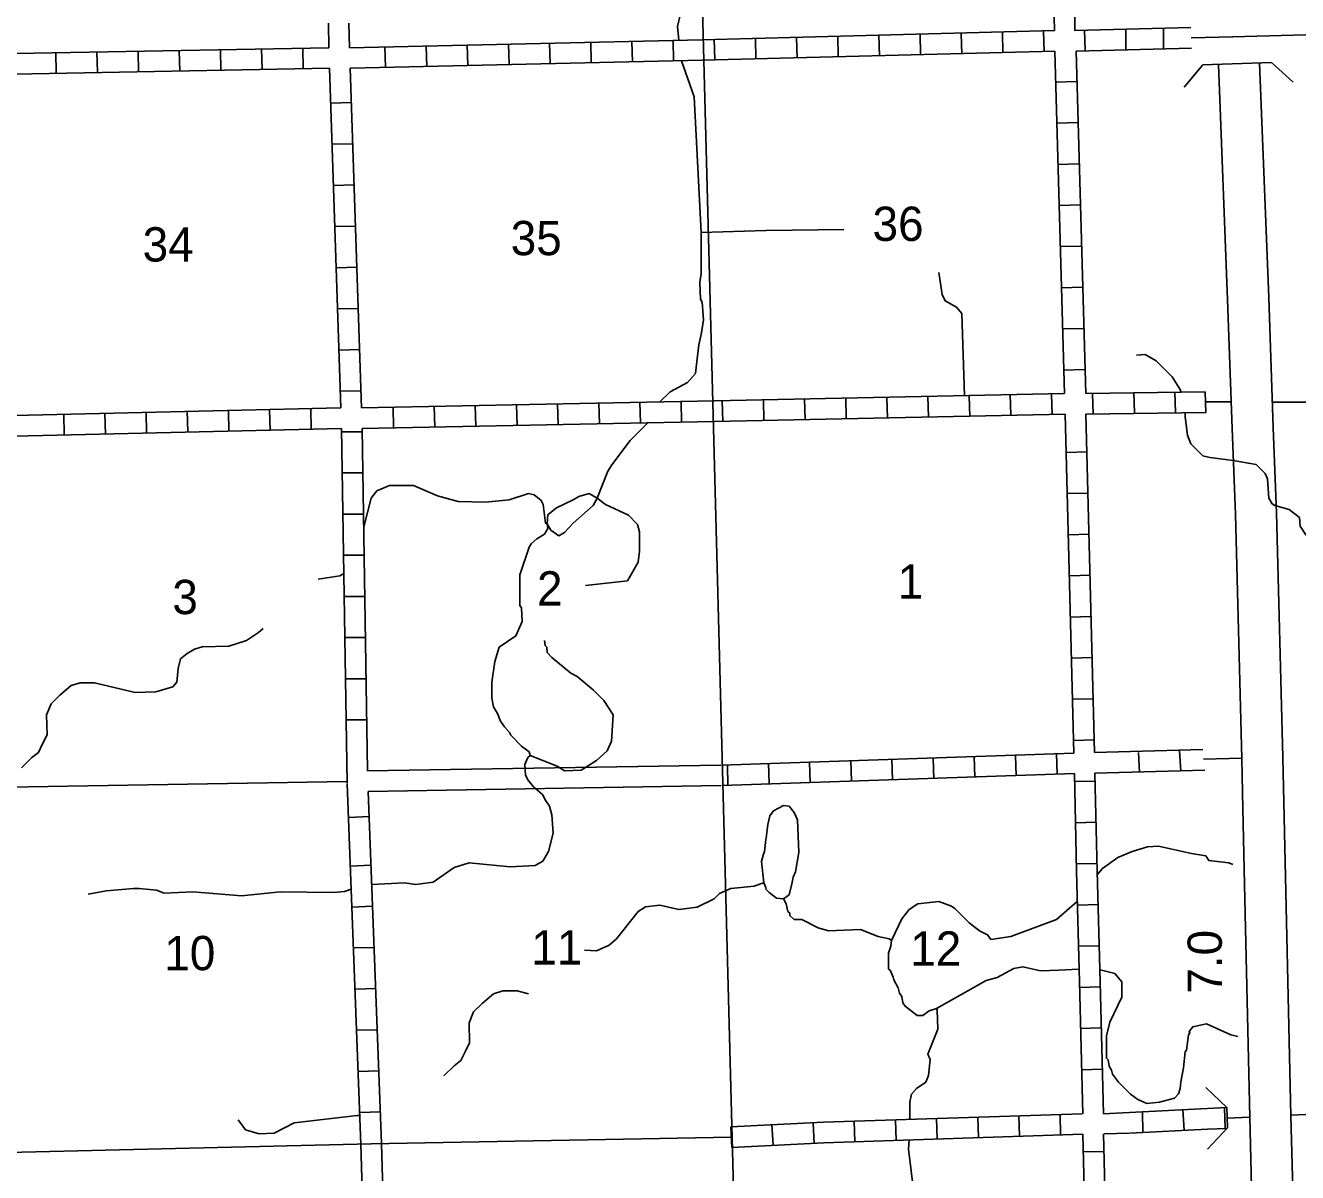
# Model space of a CAD drawing. Extents: x 2035620 to 2659331, y 15906548 to 16282978.
# Drawn here: x 2211000 to 2229546, y 16210024 to 16226749 of the extents above; entities that cross this region are included whole.
import ezdxf

# ---------------------------------------------------------------- set-up
doc = ezdxf.new("R2010")
doc.units = 0
for name, color, linetype in [('L11', 7, 'Continuous'), ('L13', 7, 'Continuous'), ('L14', 7, 'Continuous'), ('L18', 7, 'Continuous'), ('L28', 7, 'Continuous'), ('L3', 7, 'Continuous'), ('L4', 7, 'Continuous'), ('L5', 7, 'Continuous'), ('L8', 7, 'Continuous')]:
    doc.layers.add(name, color=color, linetype=linetype)

msp = doc.modelspace()

# ---------------------------------------------------------------- linework, layer by layer
at = {"layer": 'L11'}
for p, q in [((2215989, 16215882), (2221139, 16215966)), ((2215997, 16215582), (2221144, 16215666))]:
    msp.add_line(p, q, dxfattribs=at)
at = {"layer": 'L13'}
for p, q in [((2228204, 16221261), (2228578, 16221260)), ((2229178, 16221257), (2231371, 16221249)), ((2228175, 16216049), (2228733, 16216066)), ((2210750, 16215641), (2215692, 16215724)), ((2228521, 16210815), (2228850, 16210831)), ((2229450, 16210861), (2229770, 16210877))]:
    msp.add_line(p, q, dxfattribs=at)
at = {"layer": 'L18'}
for p, q in [((2228167, 16226174), (2229166, 16226207)), ((2229166, 16226207), (2229483, 16225924)), ((2227892, 16225849), (2228167, 16226174)), ((2228517, 16210974), (2228208, 16211266)), ((2228517, 16210974), (2228525, 16210674)), ((2228525, 16210674), (2228233, 16210366))]:
    msp.add_line(p, q, dxfattribs=at)
at = {"layer": 'L3'}
for points in [[(2220525, 16226532), (2220508, 16226732), (2220550, 16226916)], [(2220850, 16223732), (2220750, 16225707), (2220592, 16226149), (2220567, 16226232)], [(2222933, 16223774), (2221800, 16223757), (2220850, 16223732)], [(2220242, 16221257), (2220400, 16221407), (2220650, 16221541), (2220767, 16221674), (2220783, 16221807), (2220817, 16222091), (2220858, 16222266), (2220883, 16222457), (2220867, 16222716), (2220842, 16222757), (2220833, 16222999), (2220850, 16223132), (2220850, 16223732)], [(2224692, 16221349), (2224650, 16222549), (2224575, 16222641), (2224408, 16222732), (2224367, 16222824), (2224317, 16223149)], [(2227850, 16221399), (2227833, 16221441), (2227717, 16221624), (2227483, 16221857), (2227325, 16221949), (2227200, 16221941)], [(2229875, 16219149), (2229666, 16219324), (2229583, 16219449), (2229575, 16219574), (2229425, 16219691), (2229216, 16219749), (2229175, 16219774), (2229125, 16219857), (2229108, 16220141), (2229075, 16220216), (2228942, 16220349), (2228608, 16220407), (2228267, 16220449), (2228167, 16220474), (2227992, 16220649), (2227942, 16220774), (2227908, 16221041), (2227908, 16221099)], [(2219333, 16219857), (2219492, 16220249), (2219550, 16220341), (2219817, 16220699), (2220075, 16220957)], [(2215934, 16219416), (2215934, 16219441), (2216042, 16219857), (2216125, 16219966), (2216309, 16220041), (2216659, 16220041), (2217009, 16219891), (2217309, 16219807), (2217709, 16219799), (2218050, 16219832), (2218333, 16219924), (2218417, 16219907), (2218517, 16219824), (2218550, 16219766), (2218583, 16219491), (2218608, 16219482)], [(2218608, 16219482), (2218617, 16219616), (2218742, 16219716), (2218983, 16219832), (2219067, 16219882), (2219217, 16219924), (2219333, 16219857)], [(2218775, 16219307), (2218858, 16219357), (2218983, 16219491), (2219275, 16219749), (2219333, 16219857)], [(2219167, 16218582), (2219600, 16218632), (2219775, 16218649), (2219933, 16218924), (2219950, 16219082), (2219950, 16219366), (2219925, 16219474), (2219792, 16219607), (2219458, 16219766), (2219333, 16219857)], [(2218358, 16216107), (2218342, 16216157), (2218233, 16216241), (2218075, 16216399), (2218058, 16216441), (2217983, 16216524), (2217925, 16216607), (2217883, 16216716), (2217825, 16216816), (2217800, 16216941), (2217800, 16217174), (2217842, 16217474), (2217908, 16217682), (2218150, 16217849), (2218242, 16218057), (2218233, 16218257), (2218208, 16218291), (2218208, 16218741), (2218342, 16219141), (2218375, 16219191), (2218458, 16219266), (2218567, 16219332), (2218617, 16219416), (2218608, 16219482)], [(2218775, 16219307), (2218658, 16219391), (2218608, 16219482)], [(2215267, 16218674), (2215584, 16218724), (2215642, 16218757)], [(2210942, 16215924), (2211092, 16216074), (2211192, 16216149), (2211250, 16216274), (2211317, 16216407), (2211309, 16216699), (2211375, 16216857), (2211500, 16216982), (2211667, 16217124), (2211800, 16217166), (2212009, 16217166), (2212600, 16217024), (2212900, 16217032), (2213150, 16217107), (2213209, 16217174), (2213225, 16217374), (2213259, 16217516), (2213359, 16217591), (2213467, 16217657), (2213575, 16217691), (2213967, 16217699), (2214225, 16217782), (2214400, 16217899), (2214467, 16217957)], [(2218358, 16216107), (2218750, 16215949), (2218858, 16215882), (2219100, 16215891), (2219325, 16216032), (2219483, 16216174), (2219542, 16216316), (2219567, 16216699), (2219433, 16216907), (2219283, 16217057), (2219042, 16217257), (2218950, 16217307), (2218675, 16217532), (2218608, 16217607), (2218600, 16217682), (2218575, 16217707), (2218567, 16217782)], [(2216050, 16214224), (2216525, 16214249), (2216692, 16214224), (2216942, 16214257), (2217250, 16214474), (2217467, 16214541), (2218067, 16214482), (2218433, 16214499), (2218542, 16214566), (2218625, 16214707), (2218692, 16214974), (2218675, 16215241), (2218642, 16215366), (2218575, 16215457), (2218542, 16215532), (2218408, 16215649), (2218325, 16215749), (2218292, 16215824), (2218283, 16215974), (2218325, 16216074), (2218358, 16216107)], [(2222050, 16215374), (2221908, 16215299), (2221850, 16215224), (2221825, 16215099), (2221800, 16214899), (2221792, 16214882), (2221775, 16214707), (2221758, 16214666), (2221733, 16214557), (2221767, 16214249)], [(2222050, 16214016), (2222133, 16214074), (2222175, 16214232), (2222192, 16214332), (2222225, 16214407), (2222275, 16214691), (2222258, 16215166), (2222208, 16215274), (2222133, 16215366), (2222050, 16215374)], [(2226625, 16214366), (2226642, 16214391), (2226700, 16214457), (2226925, 16214616), (2227133, 16214707), (2227358, 16214774), (2227517, 16214782), (2228000, 16214674)], [(2228600, 16214516), (2228542, 16214541), (2228250, 16214574), (2228208, 16214641), (2228000, 16214674)], [(2211917, 16214082), (2212175, 16214132), (2212575, 16214166), (2212659, 16214166), (2212909, 16214141), (2213025, 16214099), (2213442, 16214116), (2214150, 16214057), (2214717, 16214116), (2215492, 16214107), (2215650, 16214124), (2215750, 16214157)], [(2219150, 16213266), (2219325, 16213257), (2219508, 16213341), (2219617, 16213432), (2219933, 16213832), (2220042, 16213899), (2220250, 16213924), (2220525, 16213857), (2220792, 16213891), (2221042, 16214016), (2221117, 16214091), (2221283, 16214166), (2221625, 16214199), (2221717, 16214232), (2221767, 16214249)], [(2222050, 16214016), (2221950, 16214024), (2221842, 16214107), (2221800, 16214149), (2221792, 16214182), (2221767, 16214249)], [(2223625, 16213407), (2223592, 16213432), (2223433, 16213466), (2223175, 16213566), (2222708, 16213549), (2222558, 16213591), (2222317, 16213716), (2222208, 16213716), (2222142, 16213774), (2222142, 16213807), (2222117, 16213832), (2222092, 16213941), (2222050, 16214016)], [(2223625, 16213407), (2223775, 16213724), (2223883, 16213857), (2224008, 16213941), (2224317, 16213974), (2224500, 16213907), (2224550, 16213874), (2224758, 16213666), (2224908, 16213549), (2225025, 16213491), (2225075, 16213424), (2225367, 16213466), (2226033, 16213716), (2226333, 16213974)], [(2224283, 16212416), (2224175, 16212382), (2224083, 16212316), (2224000, 16212316), (2223825, 16212449), (2223792, 16212499), (2223775, 16212591), (2223742, 16212641), (2223725, 16212716), (2223658, 16212832), (2223650, 16212874), (2223625, 16212932), (2223608, 16212974), (2223583, 16212991), (2223583, 16213224), (2223617, 16213324), (2223625, 16213407)], [(2226358, 16212991), (2226067, 16212974), (2225800, 16212966), (2225542, 16213024), (2225408, 16212999), (2225167, 16212866), (2225008, 16212824), (2224283, 16212416)], [(2228675, 16212007), (2228575, 16212032), (2228217, 16212191), (2228017, 16212149), (2227967, 16212082), (2227975, 16212057), (2227958, 16212032), (2227925, 16211807), (2227908, 16211782), (2227883, 16211549), (2227842, 16211349), (2227833, 16211249), (2227808, 16211174), (2227750, 16211107), (2227533, 16211049), (2227350, 16211032), (2227217, 16211091), (2227108, 16211166), (2226933, 16211341), (2226850, 16211457), (2226833, 16211516), (2226800, 16211574), (2226783, 16211666), (2226758, 16211691), (2226758, 16212016), (2226808, 16212216), (2226983, 16212582), (2226983, 16212682), (2226983, 16212807), (2226883, 16212924), (2226667, 16212982)], [(2217100, 16211432), (2217250, 16211582), (2217350, 16211657), (2217409, 16211782), (2217475, 16211916), (2217467, 16212207), (2217534, 16212366), (2217659, 16212491), (2217825, 16212632), (2217959, 16212674), (2218167, 16212674), (2218333, 16212632)], [(2223892, 16210791), (2223892, 16211049), (2223917, 16211166), (2223992, 16211249), (2224125, 16211341), (2224167, 16211441), (2224192, 16211674), (2224158, 16211749), (2224300, 16212116), (2224292, 16212391), (2224283, 16212416)], [(2214100, 16210791), (2214209, 16210649), (2214409, 16210591), (2214625, 16210599), (2214917, 16210749), (2215834, 16210857), (2215875, 16210857)], [(2223850, 16208832), (2223842, 16208899), (2223967, 16209324), (2223975, 16209691), (2223950, 16209732), (2223875, 16210366), (2223883, 16210499)]]:
    msp.add_lwpolyline(points, dxfattribs=at)
at = {"layer": 'L4'}
for p, q in [((2221583, 16200024), (2220775, 16230566)), ((2228604, 16226582), (2227996, 16226567)), ((2229842, 16226615), (2228595, 16226582)), ((2216042, 16210441), (2210742, 16210316)), ((2221292, 16210541), (2216042, 16210441))]:
    msp.add_line(p, q, dxfattribs=at)
at = {"layer": 'L5'}
for p, q in [((2228750, 16215326), (2228733, 16216057)), ((2229450, 16210849), (2229333, 16216074)), ((2228779, 16214012), (2228750, 16215326)), ((2228850, 16210832), (2228779, 16214012)), ((2228946, 16206795), (2228850, 16210832)), ((2229575, 16205591), (2229450, 16210849))]:
    msp.add_line(p, q, dxfattribs=at)
for points in [[(2229191, 16220882), (2229125, 16222782), (2228991, 16226199)], [(2228592, 16220874), (2228525, 16222749), (2228392, 16226182)], [(2228733, 16216057), (2228642, 16219624), (2228592, 16220874)], [(2229333, 16216074), (2229241, 16219641), (2229191, 16220882)]]:
    msp.add_lwpolyline(points, dxfattribs=at)
at = {"layer": 'L8'}
for p, q in [((2226000, 16226674), (2225992, 16227066)), ((2226300, 16226674), (2226292, 16227082)), ((2215425, 16226424), (2215417, 16226782)), ((2215725, 16226424), (2215717, 16226782)), ((2226000, 16226674), (2220867, 16226541)), ((2221650, 16226257), (2221642, 16226557)), ((2222250, 16226274), (2222242, 16226574)), ((2222850, 16226291), (2222842, 16226591)), ((2223450, 16226307), (2223442, 16226607)), ((2224050, 16226324), (2224042, 16226624)), ((2224650, 16226332), (2224642, 16226632)), ((2225250, 16226349), (2225242, 16226649)), ((2225850, 16226366), (2225842, 16226666)), ((2227991, 16226717), (2226300, 16226674)), ((2226450, 16226382), (2226442, 16226682)), ((2227042, 16226399), (2227042, 16226699)), ((2227592, 16226408), (2227592, 16226708)), ((2215425, 16226424), (2210359, 16226332)), ((2212650, 16226074), (2212642, 16226374)), ((2213250, 16226082), (2213242, 16226382)), ((2213850, 16226091), (2213842, 16226391)), ((2214450, 16226107), (2214442, 16226407)), ((2215050, 16226116), (2215042, 16226416)), ((2220867, 16226541), (2215725, 16226424)), ((2216250, 16226141), (2216242, 16226441)), ((2216850, 16226149), (2216842, 16226449)), ((2217450, 16226166), (2217442, 16226466)), ((2218050, 16226182), (2218042, 16226482)), ((2218650, 16226191), (2218642, 16226491)), ((2219250, 16226207), (2219242, 16226507)), ((2219850, 16226216), (2219842, 16226516)), ((2220450, 16226232), (2220442, 16226532)), ((2226008, 16226374), (2220867, 16226241)), ((2221050, 16226249), (2221042, 16226549)), ((2226150, 16221382), (2226008, 16226374)), ((2228001, 16226417), (2226317, 16226374)), ((2226458, 16221382), (2226317, 16226374)), ((2211450, 16226057), (2211442, 16226357)), ((2212050, 16226066), (2212042, 16226366)), ((2220867, 16226241), (2215734, 16226124)), ((2215434, 16226124), (2210367, 16226032)), ((2215600, 16221174), (2215434, 16226124)), ((2215900, 16221174), (2215734, 16226124)), ((2226025, 16225924), (2226325, 16225932)), ((2215450, 16225616), (2215750, 16225624)), ((2226042, 16225324), (2226342, 16225332)), ((2215467, 16225016), (2215767, 16225024)), ((2226058, 16224724), (2226358, 16224732)), ((2215492, 16224416), (2215792, 16224424)), ((2226075, 16224124), (2226375, 16224132)), ((2215509, 16223816), (2215809, 16223824)), ((2226092, 16223524), (2226392, 16223532)), ((2215534, 16223216), (2215834, 16223224)), ((2226108, 16222924), (2226408, 16222932)), ((2215550, 16222616), (2215850, 16222624)), ((2226125, 16222324), (2226425, 16222332)), ((2215575, 16222016), (2215875, 16222024)), ((2226142, 16221724), (2226442, 16221732)), ((2215592, 16221416), (2215892, 16221424)), ((2226150, 16221382), (2221042, 16221274)), ((2225367, 16221066), (2225358, 16221366)), ((2225967, 16221074), (2225958, 16221374)), ((2228200, 16221407), (2226458, 16221382)), ((2226567, 16221082), (2226558, 16221382)), ((2227167, 16221099), (2227158, 16221399)), ((2227767, 16221107), (2227758, 16221407)), ((2228208, 16221107), (2228200, 16221407)), ((2221042, 16221274), (2215900, 16221174)), ((2216367, 16220882), (2216359, 16221182)), ((2216967, 16220899), (2216959, 16221199)), ((2217567, 16220907), (2217559, 16221207)), ((2218167, 16220916), (2218158, 16221216)), ((2218767, 16220932), (2218758, 16221232)), ((2219367, 16220941), (2219358, 16221241)), ((2219967, 16220957), (2219958, 16221257)), ((2220567, 16220966), (2220558, 16221266)), ((2221167, 16220974), (2221158, 16221274)), ((2221767, 16220991), (2221758, 16221291)), ((2222367, 16220999), (2222358, 16221299)), ((2222967, 16221016), (2222958, 16221316)), ((2223567, 16221024), (2223558, 16221324)), ((2224167, 16221041), (2224158, 16221341)), ((2224767, 16221049), (2224758, 16221349)), ((2215600, 16221174), (2210625, 16221057)), ((2211567, 16220782), (2211559, 16221082)), ((2212167, 16220791), (2212159, 16221091)), ((2212767, 16220807), (2212759, 16221107)), ((2213367, 16220824), (2213359, 16221124)), ((2213967, 16220832), (2213959, 16221132)), ((2214567, 16220849), (2214559, 16221149)), ((2215167, 16220857), (2215159, 16221157)), ((2226158, 16221082), (2221042, 16220974)), ((2226283, 16216141), (2226158, 16221082)), ((2228208, 16221107), (2226458, 16221082)), ((2226583, 16216149), (2226458, 16221082)), ((2215609, 16220874), (2210634, 16220757)), ((2215692, 16215699), (2215609, 16220874)), ((2215609, 16220824), (2215909, 16220824)), ((2221042, 16220974), (2215909, 16220874)), ((2215989, 16215882), (2215909, 16220874)), ((2226175, 16220524), (2226475, 16220532)), ((2215625, 16220224), (2215925, 16220224)), ((2226192, 16219924), (2226492, 16219932)), ((2215634, 16219624), (2215934, 16219624)), ((2226208, 16219324), (2226508, 16219332)), ((2215642, 16219024), (2215942, 16219024)), ((2226225, 16218724), (2226525, 16218732)), ((2215650, 16218424), (2215950, 16218424)), ((2226233, 16218124), (2226533, 16218132)), ((2215659, 16217824), (2215959, 16217824)), ((2226250, 16217524), (2226550, 16217532)), ((2215667, 16217224), (2215967, 16217224)), ((2226267, 16216924), (2226567, 16216932)), ((2215675, 16216624), (2215975, 16216624)), ((2226283, 16216324), (2226583, 16216332)), ((2226583, 16216149), (2228167, 16216191)), ((2227842, 16215874), (2227825, 16216174)), ((2221842, 16215691), (2221833, 16215991)), ((2222442, 16215707), (2222433, 16216007)), ((2223042, 16215732), (2223033, 16216032)), ((2223642, 16215749), (2223633, 16216049)), ((2224242, 16215766), (2224233, 16216066)), ((2224842, 16215791), (2224833, 16216091)), ((2225442, 16215807), (2225433, 16216107)), ((2226042, 16215832), (2226033, 16216132)), ((2227242, 16215857), (2227225, 16216149)), ((2221242, 16215666), (2221233, 16215966)), ((2226325, 16214416), (2226292, 16215841)), ((2226592, 16215849), (2228192, 16215891)), ((2226625, 16214416), (2226592, 16215849)), ((2215892, 16210432), (2215692, 16215691)), ((2226300, 16215724), (2226600, 16215732)), ((2216192, 16210449), (2215997, 16215582)), ((2215709, 16215199), (2216009, 16215216)), ((2226308, 16215124), (2226608, 16215132)), ((2215734, 16214491), (2216034, 16214507)), ((2226325, 16214524), (2226625, 16214532)), ((2226367, 16212807), (2226325, 16214416)), ((2226667, 16212807), (2226625, 16214416)), ((2215759, 16213891), (2216059, 16213907)), ((2226342, 16213924), (2226642, 16213932)), ((2215784, 16213299), (2216084, 16213307)), ((2226350, 16213324), (2226650, 16213332)), ((2215809, 16212699), (2216109, 16212707)), ((2226417, 16210882), (2226367, 16212807)), ((2226367, 16212724), (2226667, 16212732)), ((2226717, 16210882), (2226667, 16212807)), ((2215825, 16212099), (2216125, 16212107)), ((2226383, 16212124), (2226683, 16212132)), ((2215850, 16211499), (2216150, 16211507)), ((2226400, 16211524), (2226700, 16211532)), ((2215875, 16210899), (2216175, 16210907)), ((2224292, 16210516), (2224283, 16210816)), ((2224892, 16210532), (2224883, 16210832)), ((2225492, 16210557), (2225483, 16210857)), ((2226092, 16210574), (2226083, 16210874)), ((2226717, 16210882), (2228517, 16210974)), ((2227292, 16210607), (2227283, 16210907)), ((2227892, 16210641), (2227875, 16210941)), ((2228492, 16210666), (2228483, 16210966)), ((2221300, 16210391), (2221283, 16210691)), ((2221900, 16210424), (2221883, 16210724)), ((2222500, 16210449), (2222483, 16210749)), ((2223092, 16210474), (2223083, 16210774)), ((2223692, 16210491), (2223683, 16210791)), ((2227100, 16210599), (2228233, 16210657)), ((2228517, 16210666), (2228233, 16210657)), ((2216159, 16199866), (2215892, 16210441)), ((2216459, 16199866), (2216192, 16210441)), ((2226533, 16205624), (2226417, 16210582)), ((2226833, 16205632), (2226717, 16210591)), ((2227092, 16210599), (2226725, 16210591)), ((2226425, 16210324), (2226725, 16210332))]:
    msp.add_line(p, q, dxfattribs=at)
for points in [[(2221150, 16215966), (2226283, 16216141)], [(2221158, 16215666), (2226292, 16215841)], [(2221283, 16210691), (2222633, 16210757), (2226408, 16210882)], [(2221300, 16210391), (2222642, 16210457), (2226417, 16210582)]]:
    msp.add_lwpolyline(points, dxfattribs=at)

# ---------------------------------------------------------------- texts
at = {"layer": 'L14'}
for s, p in [('36', (2223350, 16223607)), ('34', (2212709, 16223307)), ('35', (2218075, 16223399)), ('2', (2218458, 16218291)), ('1', (2223717, 16218391)), ('3', (2213142, 16218166)), ('10', (2213025, 16212974)), ('11', (2218375, 16213057)), ('12', (2223900, 16213041))]:
    msp.add_text(s, height=500, rotation=359.9999, dxfattribs=at).set_placement(p)
at = {"layer": 'L28'}
msp.add_text('7.0', height=500, rotation=90.0001, dxfattribs=at).set_placement((2228442, 16212632))

doc.saveas('drawing.dxf')
